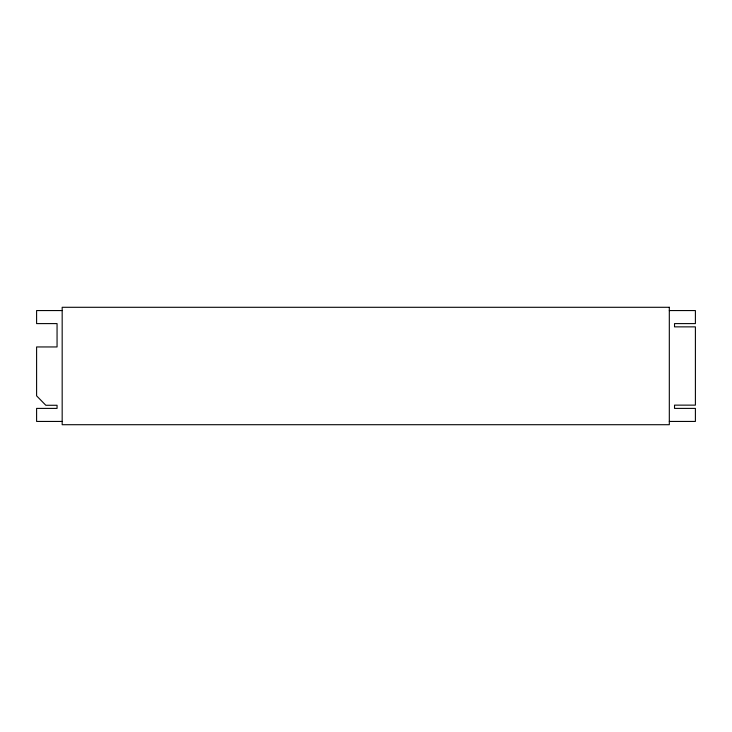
<?xml version="1.0" encoding="UTF-8"?>
<svg xmlns="http://www.w3.org/2000/svg" width="732" height="732" viewBox="0 0 732 732"><rect width="100%" height="100%" fill="white"/><g stroke="black" fill="none" stroke-linecap="round" stroke-linejoin="round"><path stroke-width="1.1" d="M62.174 310.56L36.6 310.56L36.6 323.599L57.059 323.599L57.059 346.95L36.6 346.95L36.6 395.838L45.823 405.272L57.059 405.272L57.059 408.401L36.6 408.401L36.6 421.44L62.174 421.44M669.313 310.56L695.4 310.56L695.4 323.599L674.529 323.599L674.529 326.865L695.4 326.865L695.4 405.135L674.529 405.135L674.529 408.401L695.4 408.401L695.4 421.44L669.313 421.44M669.313 307.294L62.174 307.294L62.174 424.706L669.313 424.706L669.313 307.294"/></g></svg>
